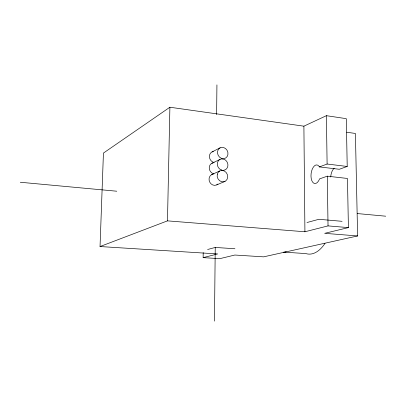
<?xml version="1.0" encoding="UTF-8"?>
<svg xmlns="http://www.w3.org/2000/svg" width="406" height="406" viewBox="0 0 406 406"><rect width="100%" height="100%" fill="white"/><g stroke="black" fill="none" stroke-linecap="round" stroke-linejoin="round"><path stroke-width="0.61" d="M214.464 321.105L215.236 247.442L234.927 248.751M216.621 114.573L216.931 84.895M346.739 132.234L355.407 133.462L357.62 235.947L263.626 256.846L234.835 255.034L219.854 258.647L203.137 257.637L203.203 252.628M169.896 107.23L103.434 153.072L100.038 246.538L167.475 220.864L169.896 107.23L303.896 126.175L326.388 115.685L346.288 118.664L347.221 166.465L339.289 169.277L319.38 166.917L319.162 166.48A9.358 4.76 -83.3 0 0 312.315 169.018A9.358 4.76 -83.3 0 0 312.478 181.918A9.358 4.76 -83.3 0 0 319.324 179.498L319.537 178.889L327.292 176.174L347.455 178.462L348.414 227.604L324.683 233.333L357.62 235.947M212.059 151.925L220.159 147.804M211.927 163.278L220.047 159.375M211.699 174.621L219.834 170.936M216.814 184.842L225.051 181.36M319.38 166.917L327.109 164.034L347.221 166.465M207.608 249.507L215.236 247.442M306.987 222.524L318.893 219.291L342.07 221.316M203.137 257.637L217.652 253.948L100.038 246.538M167.475 220.864L304.921 231.765L328.033 225.893L348.414 227.604M283.728 252.116L305.88 253.588A44.843 22.822 -84.8 0 0 325.013 243.361M20.3 182.253L116.776 191.216M357.295 213.561L385.7 216.195M213.901 173.971L213.074 173.606A5.704 5.065 64.8 0 1 209.252 167.81A5.704 5.065 64.8 0 1 213.191 162.857M221.229 169.901L222.493 170.464L223.97 170.205A5.816 5.136 64.9 0 0 227.888 164.44A5.816 5.136 64.9 0 0 222.701 158.924L221.336 158.289A5.806 5.111 63.7 0 1 218.453 149.271A5.806 5.111 63.7 0 1 227.055 150.276A5.806 5.111 63.7 0 1 224.071 158.624L222.701 158.924A5.816 5.136 64.9 0 0 217.393 163.248A5.816 5.136 64.9 0 0 221.224 169.921M214.094 162.623L213.201 162.207A5.694 5.039 63.6 0 1 209.415 156.422A5.694 5.039 63.6 0 1 213.317 151.524M326.388 115.685L327.109 164.034M327.292 176.174L328.033 225.893M303.896 126.175L304.921 231.765M286.098 251.796A45.548 21.914 -84.7 0 1 283.292 252.334M330.717 176.986A9.247 4.897 -83.3 0 1 334.204 168.226M217.9 184.06A5.72 5.1 66.1 0 1 209.709 182.076A5.72 5.1 66.1 0 1 212.962 174.189M217.327 174.154A5.836 5.171 66.2 0 0 223.767 181.807A5.836 5.171 66.2 0 0 226.183 172.499A5.836 5.171 66.2 0 0 217.327 174.154"/></g></svg>
